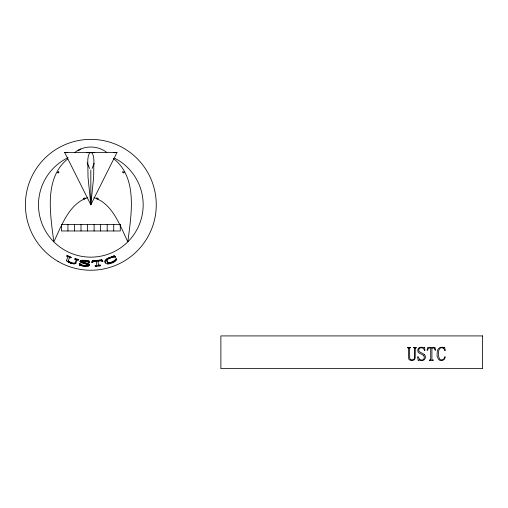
<?xml version="1.0" encoding="UTF-8"?>
<svg xmlns="http://www.w3.org/2000/svg" width="508" height="508" viewBox="0 0 508 508"><rect width="100%" height="100%" fill="white"/><g stroke="black" fill="none" stroke-linecap="round" stroke-linejoin="round"><path stroke-width="0.76" d="M88.779 262.566L89.173 262.49L88.849 260.687A1.067 0.959 2.6 0 1 88.652 260.782M81.236 261.798C82.391 263.589 92.367 263.627 88.379 266.16M88.849 260.687L89.173 262.528M87.84 261.449A4.108 3.74 2.9 0 1 87.535 261.417C86.277 261.175 86.277 260.21 85.128 260.433M85.281 263.385L85.338 262.807L82.575 262.039A11.544 10.687 5.8 0 1 82.347 261.931L81.312 261.55M79.927 261.582L81.197 262.744L87.459 264.573A3.162 2.819 3.2 0 1 88.075 264.839M84.436 263.728L84.499 263.144M88.284 265.227L87.274 266.046L84.722 266.116M94.755 152.673L90.83 152.457L89.395 153.27L88.379 155.727L87.763 159.817L88.017 177.197L90.83 204.8L116.999 152.457L64.656 152.457L90.83 204.8L93.643 177.197L93.897 159.817L93.282 155.727L92.259 153.27L90.83 152.457L86.906 152.673M82.702 265.932L82.772 265.392L81.471 265.113M81.191 265.659A3.232 2.857 9 0 0 80.81 265.62L79.807 265.64L79.35 263.442L81.832 264.871L85.388 265.792L88.214 264.922M80.023 263.557C80.385 264.274 78.651 264.236 79.394 263.449M106.661 260.375L107.328 262.598L109.55 263.195L113.805 261.785L115.545 260.452L116.072 259.544L115.824 259.01L116.472 258.807L116.719 259.334L116.072 259.544M115.824 259.01L114.548 260.61L111.989 261.982M75.883 263.296L76.835 259.556M75.248 263.157L76.251 259.404M92.107 168.453L94.228 163.214M75.844 263.449L74.244 263.982L70.815 263.303M68.764 262.166A8.287 7.696 18.8 0 0 70.307 262.915C71.482 262.325 73.52 263.633 75.241 262.903M97.758 198.393L97.072 198.533L97.25 197.866M71.056 257.759L66.789 256M68.237 260.845L69.698 257.219M66.548 260.242L68.155 256.572M73.597 263.36L75.832 263.125M106.845 259.874L108.115 258.521L110.338 257.435M101.708 259.715L102.845 261.258L101.708 259.715A55.944 55.944 0 0 1 92.653 260.75C92.056 261.207 91.37 263.061 92.583 262.388A3.588 3.124 -4.2 0 1 94.336 261.461M92.653 260.75L91.846 262.515M75.178 263.385L73.679 263.69L71.095 263.138M418.719 348.259L418.3 348.78A2.959 2.959 0 0 0 417.747 350.425L418.065 351.936A2.032 2.032 0 0 0 418.529 352.558L419.614 353.301A20.637 20.637 0 0 0 421.348 354.152A9.557 9.557 0 0 1 423.189 355.187L423.393 355.384A3.721 3.721 0 0 1 423.755 355.746L423.831 355.835M443.903 359.518L443.77 359.645A3.346 3.346 0 0 1 441.503 360.566M91.872 261.931L92.494 261.861A3.721 3.232 -4.2 0 1 94.348 260.858M115.405 260.286L111.919 262.299L107.461 263.233M115.386 261.048L115.684 260.788A3.562 3.188 -24.8 0 0 116.745 259.347M67.697 158.941C43.529 178.473 50.502 214.967 53.816 241.814C61.754 225.565 68.885 203.759 87.744 197.599M115.068 261.29L113.995 261.988M106.502 259.728C104.331 260.388 104.407 264.23 107.398 263.798M123.806 172.358L123.273 172.345L123.711 172.447M74.911 152.394C84.176 145.244 97.485 145.244 106.75 152.394M115.386 256.527C114.725 258.191 116.205 256.305 113.957 255.714A1.638 1.48 -23.6 0 1 113.538 256.045L113.176 256.223M89.154 265.284C90.996 263.608 86.525 263.182 85.338 262.807M113.214 256.845L113.436 256.75A4.401 4.013 -23.4 0 0 113.811 256.572M112.998 256.305L110.928 256.991M109.023 258.362L113.068 256.908M110.065 257.315C108.02 258.064 103.067 260.128 105.397 262.719M424.536 350.501L424.917 350.349L424.612 347.231A0.914 0.914 0 0 1 423.818 347.821A3.727 3.727 0 0 1 422.878 347.44M88.862 265.424L85.884 265.817M110.439 257.397L111.728 256.978M111.722 262.077C106.267 264.725 105.131 258.769 111.049 257.804M81.89 261.201C80.156 261.245 83.61 259.918 84.677 260.598M96.577 266.078L96.393 266.122A4.032 3.677 -4.8 0 1 96.076 266.179L95.91 266.179M111.741 256.724L112.008 257.251M102.387 260.775L101.613 260.521M102.235 260.82L102.413 261.379M98.019 260.553L98.92 260.407M84.506 198.374L84.08 198.38M97.593 198.374L97.085 198.355M112.554 257.372L112.649 257.353A5.391 4.794 -23.4 0 1 115.113 257.283M98.196 261.112L100.235 260.833A2.597 2.311 -9.9 0 1 100.99 260.807A3.969 3.499 -8.3 0 1 101.683 261.106M100.19 265.081L100.489 265.811C99.206 265.963 93.948 267.03 95.479 265.627M100.101 265.093L98.349 265.519M94.355 261.512L96.139 261.341M99.72 265.151L99.244 265.214M99.663 265.748L100.451 265.595M94.367 260.921L95.326 260.814M99.2 260.369L100.165 260.255A2.28 2.026 -9.5 0 1 101.054 260.28L101.098 260.325A4.737 4.172 -8.3 0 1 101.556 260.515M77.038 259.34L77.616 259.391M96.095 265.57L95.739 265.601M97.333 265.64L94.971 265.843M88.83 261.976L88.69 262.572A5.277 4.655 4.7 0 0 87.027 261.62L86.716 261.544A7.182 6.255 5.4 0 0 86.328 261.43L86.271 261.43M95.802 266.186L95.18 266.236M113.83 152.559L116.999 152.457M80.531 265.049L81.159 265.068M441.503 360.547L440.258 360.388A3.924 3.924 0 0 1 438.62 359.493L437.039 356.235L437.286 350.99A6.89 6.89 0 0 1 438.194 349.129L439.122 348.132A4 4 0 0 1 440.728 347.351L441.808 347.231A3.88 3.88 0 0 1 442.874 347.383M92.367 261.944L92.418 262.534M64.656 152.457L67.824 152.559M83.369 261.074L85.306 261.264M83.458 260.871L86.646 261.239M85.388 265.792L84.792 265.748M87.833 260.852L86.716 260.661M84.83 266.338L83.693 266.192A9.341 8.649 5.9 0 1 82.683 266.001L81.388 265.69M84.753 260.388C84.099 260.286 78.734 259.747 80.518 261.791M84.855 260.617L85.827 260.756M84.366 265.703L82.823 265.405M93.916 197.599C112.776 203.759 119.907 225.565 127.845 241.814C131.185 214.808 138.233 177.756 113.367 158.49M78.384 259.569L78.257 260.14L77.73 260.013M78.296 259.963L77.495 259.963A2.972 2.635 13.5 0 0 77.203 259.906M78.207 259.34L75.317 258.782M77.635 259.804L74.765 259.036M84.741 263.207L88.246 264.42M84.62 263.227L81.007 262.052M75.203 259.353L74.714 259.213L75.146 258.54M75.578 258.858L76.149 259.08M82.074 265.57L82.245 265.627A11.481 10.579 6.2 0 0 84.734 266.027M71.285 262.585L69.094 261.601L68.358 260.699M70.93 262.725L70.079 262.401M70.853 257.289L71.247 257.245L70.656 257.842M70.72 257.042L67.037 255.473L66.713 256.172L67.615 256.603A0.819 0.724 24.4 0 1 68.028 256.94M101.702 261.087L102.349 261.391M57.975 172.46L58.522 172.066L57.855 172.358M67.551 255.911L68.11 256.242M75.933 259.613L75.755 259.531A4.115 3.6 15.8 0 0 75.463 259.448M115.64 257.054L113.957 255.714M68.428 261.607L67.824 261.245M68.79 262.084L68.815 262.096A1.911 1.727 20.3 0 1 68.186 261.525A0.768 0.686 21.4 0 1 68.142 261.137M419.557 359.289L418.071 356.667L417.614 356.819L418.224 360.547L418.757 360.166A0.838 0.838 0 0 1 419.214 360.007M410.274 359.404L409.639 357.715L409.626 348.45M424.358 354.552L422.802 353.479A11.259 11.259 0 0 0 421.951 353.092A35.395 35.395 0 0 1 420.954 352.628L419.252 351.606A1.88 1.88 0 0 1 418.77 350.38A3.073 3.073 0 0 1 419.29 348.564A1.524 1.524 0 0 1 419.71 348.145L420.922 347.777A4.705 4.705 0 0 1 421.265 347.764M84.588 197.98L84.493 198.609L83.903 198.393M434.53 348.812L433.953 348.113L432.829 347.916A5.848 5.848 0 0 0 432.105 347.942L431.952 348.101A5.658 5.658 0 0 0 431.921 348.755M87.147 162.681L89.554 168.453M111.862 262.325L112.065 262.871M79.807 265.64L79.242 264.014M101.816 260.255L101.822 260.286A56.559 56.559 0 0 1 92.672 261.334L92.672 261.334M97.936 261.01L98.501 265.468M96.387 261.156L96.831 265.665M431.921 348.755L431.921 359.327A0.686 0.686 0 0 0 432.606 359.943L433.286 359.937L433.286 360.394L429.33 360.394L429.33 359.937L429.971 359.937A0.832 0.832 0 0 0 430.892 359.378M430.701 359.327L430.701 348.679A3.848 3.848 0 0 0 430.676 348.088L430.555 347.961A3.81 3.81 0 0 0 429.419 347.98L428.479 348.348L427.8 349.593A18.256 18.256 0 0 0 427.507 350.349L427.05 350.272L427.736 347.383L434.962 347.383L435.572 350.272L435.115 350.158A15.792 15.792 0 0 0 434.537 348.812M415.182 348.45L415.08 358.159A2.851 2.851 0 0 1 414.153 359.677A3.575 3.575 0 0 1 411.836 360.566M414.725 348.45L414.725 357.276M408.407 348.45L408.737 358.946A2.33 2.33 0 0 0 409.435 359.785A4.007 4.007 0 0 0 411.829 360.54M113.728 224.428L113.728 230.969M107.188 224.428L107.188 230.969M100.641 224.428L100.641 230.969M94.101 224.428L94.101 230.969M90.83 169.939L90.83 204.8M87.56 224.428L87.56 230.969M81.013 224.428L81.013 230.969M74.473 224.428L74.473 230.969M67.932 224.428L67.932 230.969M69.933 257.035A0.635 0.572 22 0 1 70.301 257.207M70.104 262.325A13.1 12.141 19.6 0 1 68.466 261.544M73.584 263.455A11.881 11.138 18.9 0 1 70.961 262.82M68.142 261.137A0.845 0.756 21.9 0 1 68.193 260.966M69.787 257.581A0.965 0.864 21.9 0 1 70.282 257.835M67.386 261.512A2.045 1.829 23.6 0 1 66.345 260.413M70.866 263.144A13.221 12.198 20 0 1 67.704 261.703M76.714 259.931A0.902 0.806 14.3 0 1 77.203 259.937M85.839 260.687A6.077 5.366 4.7 0 1 88.798 261.899M79.908 261.366A1.791 1.6 10.9 0 1 81.115 261.061M81.217 260.75A8.839 7.741 7.9 0 1 83.471 260.737M88.665 261.353A1.111 0.997 2.7 0 1 88.443 261.417M85.325 261.137A11.354 9.785 5.8 0 1 86.303 261.303M82.055 261.188A4.191 3.607 6.8 0 1 83.356 261.169M88.303 266.033A9.646 8.738 3.6 0 1 84.88 266.052M82.099 265.487A4.953 4.445 9.3 0 1 79.8 264.135M88.049 264.871A0.673 0.603 2.4 0 1 88.309 265.125M99.117 265.081A0.73 0.654 -7.2 0 1 98.622 265.195M96.628 265.455A0.699 0.635 -4.8 0 1 96.183 265.443M99.301 265.652A0.927 0.832 -7.2 0 1 98.762 265.786M116.497 258.813A3.588 3.213 -24.9 0 1 115.386 260.204M111.722 256.965A5.461 4.858 -23.5 0 1 114.878 256.705M112.097 262.954A12.541 11.862 -20.1 0 1 107.398 264.02M113.97 261.944A12.275 11.36 -20.4 0 1 112.039 262.814M106.274 259.448A12.802 11.132 -18.3 0 1 108.903 258.07M114.205 256.248A1.372 1.232 -23.8 0 1 114.04 256.4M110.985 257.62A11.417 9.887 -21 0 1 112.522 257.169M114.872 158.306A52.343 52.343 0 0 1 131.127 238.208A52.343 52.343 0 0 1 49.593 237.039A52.343 52.343 0 0 1 68.129 157.632M58.668 171.482A0.819 0.819 0 0 1 58.75 172.593A0.819 0.819 0 0 1 57.645 172.752M85.014 197.879A0.819 0.819 0 0 1 84.531 199.034A0.819 0.819 0 0 1 83.477 198.361M98.184 198.361A0.819 0.819 0 0 1 97.13 199.034A0.819 0.819 0 0 1 96.647 197.879M124.016 172.752A0.819 0.819 0 0 1 122.898 172.58A0.819 0.819 0 0 1 123.019 171.456M124.212 171.615A0.819 0.819 0 0 1 124.352 171.939M411.982 359.905A2.724 2.724 0 0 1 410.248 359.442M414.776 357.276A2.711 2.711 0 0 1 411.982 359.937M409.55 348.444A0.686 0.686 0 0 1 410.312 347.834L410.693 347.383L407.346 347.383L407.702 347.84A0.806 0.806 0 0 1 408.584 348.405M414.903 348.405A0.813 0.813 0 0 0 414.007 347.796L413.582 347.84L413.582 347.383L416.319 347.383L416.319 347.84L415.868 347.84A0.686 0.686 0 0 0 415.106 348.444M418.713 348.259A3.016 3.016 0 0 1 419.868 347.491L420.992 347.25A5.512 5.512 0 0 1 421.513 347.231A4.566 4.566 0 0 1 422.866 347.459M419.545 359.308A3.626 3.626 0 0 0 422.034 360.001L422.732 359.867A2.14 2.14 0 0 0 424.009 358.712L424.307 357.048A1.988 1.988 0 0 0 423.818 355.848M419.214 359.994A4.083 4.083 0 0 1 420.268 360.261A3.061 3.061 0 0 0 421.646 360.54L423.424 360.21A2.953 2.953 0 0 0 424.428 359.48A3.588 3.588 0 0 0 424.396 354.514M424.536 350.501A10.668 10.668 0 0 0 424.11 349.606L423.31 348.494A2.94 2.94 0 0 0 421.272 347.802M443.821 347.631A2.483 2.483 0 0 1 442.881 347.37M443.922 359.537A5.493 5.493 0 0 0 445.287 356.889L444.849 356.667A4.559 4.559 0 0 1 443.7 359.01A2.953 2.953 0 0 1 441.731 359.874A3.499 3.499 0 0 1 441.16 359.835L440.582 359.702A2.407 2.407 0 0 1 439.642 359.105L438.417 355.79L438.652 350.945A7.487 7.487 0 0 1 439.179 349.51L440.239 348.202A2.337 2.337 0 0 1 441.084 347.828L441.808 347.764A2.718 2.718 0 0 1 443.655 348.507M443.675 348.494A5.601 5.601 0 0 1 444.811 350.742L445.306 350.577L444.621 347.231A1.099 1.099 0 0 1 443.827 347.618M123.184 172.066L123.19 172.047M79.686 149.701L78.099 150.495L80.823 149.136L79.686 149.701M120.275 224.428L61.385 224.428L61.385 230.969L120.275 230.969L120.275 224.428M482.6 335.915L220.878 335.915L220.878 368.63L482.6 368.63L482.6 335.915M58.115 261.461A65.43 65.43 0 0 0 156.261 204.8A65.43 65.43 0 0 0 58.115 148.133A65.43 65.43 0 0 0 58.115 261.461"/></g></svg>
